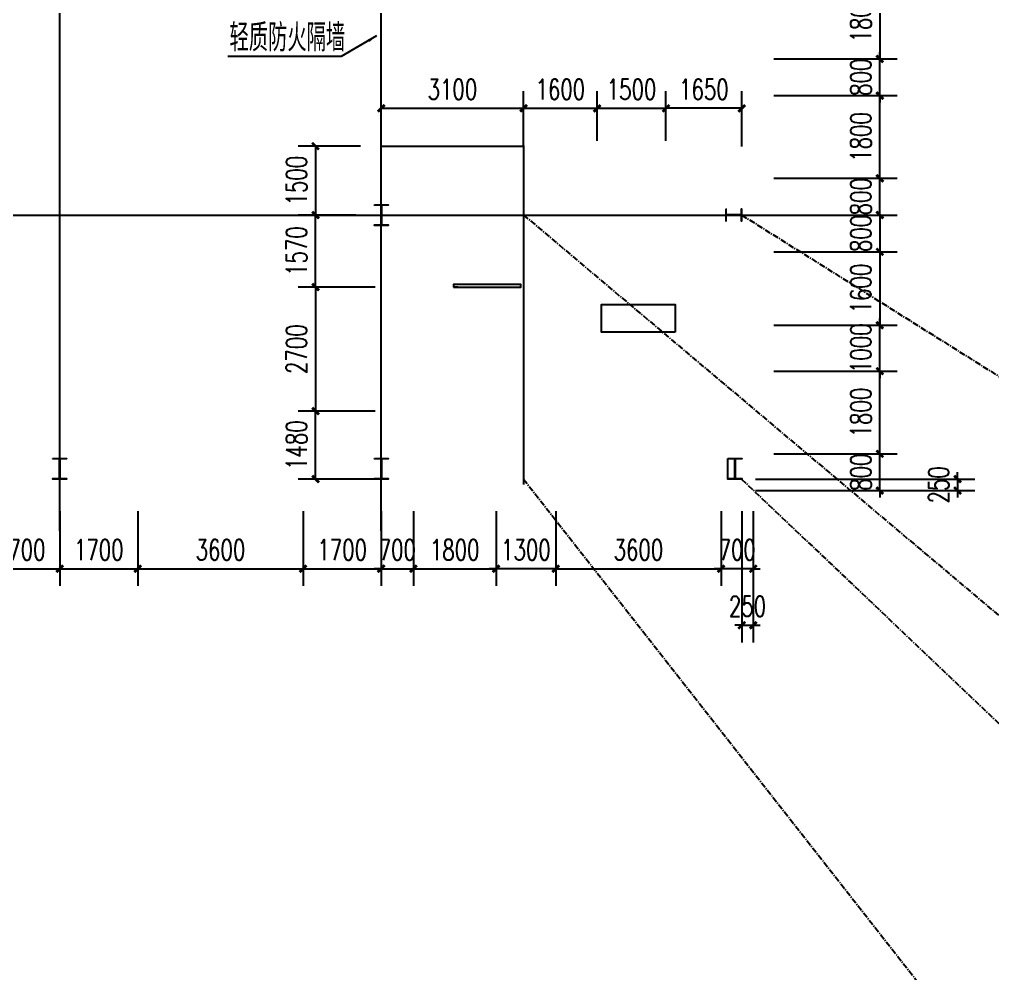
# Model space of a CAD drawing. Extents: x 180850 to 1400258, y 48356 to 327067.
# Drawn here: x 488460 to 509647, y 254363 to 275137 of the extents above; entities that cross this region are included whole.
import ezdxf

# ---------------------------------------------------------------- set-up
doc = ezdxf.new("R2010")
doc.units = 0
doc.header["$LTSCALE"] = 1000
doc.linetypes.add('0$0$CENTERX2', pattern=[4, 2.5, -0.5, 0.5, -0.5])
for name, color, linetype in [('AXIS', 3, 'Continuous'), ('DOTE', 1, 'Continuous'), ('GZ', 50, 'Continuous'), ('LVTRY', 6, 'Continuous'), ('PUB_DIM', 3, 'Continuous'), ('STAIR', 2, 'Continuous'), ('TEXT', 7, 'Continuous')]:
    doc.layers.add(name, color=color, linetype=linetype)
doc.styles.add('_TCH_DIM_T3', font='SIMPLEX', dxfattribs={"width": 0.705882, "bigfont": 'GBCBIG'})
doc.styles.add('TSSD_Norm', font='tssdeng.shx', dxfattribs={"bigfont": 'hztxt.shx'})
doc.dimstyles.new('_TCH_ARCH&&150', dxfattribs={"dimtxt": 446.25, "dimasz": 150, "dimexe": 375, "dimexo": 450, "dimgap": 189.375, "dimtad": 1, "dimdec": 0, "dimzin": 0, "dimdsep": 46, "dimtxsty": '_TCH_DIM_T3', "dimblk": 'ARCHTICK', "dimcen": 0.09, "dimclrd": 3, "dimclre": 3, "dimclrt": 7, "dimazin": 2, "dimtfac": 1, "dimtdec": 0, "dimtix": 1, "dimtmove": 2, "dimatfit": 3, "dimfxl": 1, "dimtolj": 1, "dimtzin": 0, "dimarcsym": 0})
doc.dimstyles.new('TCH-200-1', dxfattribs={"dimtxt": 595, "dimasz": 200, "dimexe": 500, "dimexo": 600, "dimgap": 252.5, "dimtad": 1, "dimdec": 0, "dimzin": 0, "dimdsep": 46, "dimtxsty": '_TCH_DIM_T3', "dimblk": 'ARCHTICK', "dimcen": 0.09, "dimclrd": 3, "dimclre": 3, "dimclrt": 7, "dimazin": 2, "dimtfac": 1, "dimtdec": 0, "dimtix": 1, "dimtmove": 2, "dimatfit": 3, "dimfxl": 1, "dimtolj": 1, "dimtzin": 0, "dimarcsym": 0})

# ---------------------------------------------------------------- blocks, each defined once
blk = doc.blocks.new('_ArchTick')
at = {"color": 0, "linetype": 'ByBlock', "const_width": 0.4}
blk.add_lwpolyline([(-0.5, -0.5), (0.5, 0.5)], dxfattribs=at)
blk = doc.blocks.new('*D421')
at = {"color": 3, "lineweight": -2, "transparency": 16777216}
for p, q in [((508886, 265128), (508886, 265278)), ((504487, 265128), (509261, 265128)), ((508886, 265128), (508886, 264878)), ((504487, 264878), (509261, 264878)), ((508886, 264878), (508886, 264728))]:
    blk.add_line(p, q, dxfattribs=at)
at = {"layer": 'Defpoints', "color": 0, "transparency": 16777216}
for p in [(504037, 265128), (504037, 264878), (508886, 264878)]:
    blk.add_point(p, dxfattribs=at)
at = {"color": 3, "lineweight": -2, "transparency": 16777216, "xscale": 150, "yscale": 150, "zscale": 150}
for p, rotation in [((508886, 265128), 270), ((508886, 264878), 90)]:
    blk.add_blockref('_ArchTick', p, dxfattribs=dict(at, rotation=rotation))
at = {"color": 7, "transparency": 16777216, "insert": (508474, 265003), "char_height": 446.2, "attachment_point": 5, "rotation": 90, "style": '_TCH_DIM_T3'}
blk.add_mtext('\\A1;250', dxfattribs=at)
blk = doc.blocks.new('*D422')
at = {"color": 3, "lineweight": -2, "transparency": 16777216}
for p, q in [((504187, 264428), (504187, 261571)), ((504437, 264428), (504437, 261571)), ((504187, 261946), (504037, 261946)), ((504187, 261946), (504437, 261946)), ((504437, 261946), (504587, 261946))]:
    blk.add_line(p, q, dxfattribs=at)
at = {"layer": 'Defpoints', "color": 0, "transparency": 16777216}
for p in [(504187, 264878), (504437, 264878), (504437, 261946)]:
    blk.add_point(p, dxfattribs=at)
at = {"color": 3, "lineweight": -2, "transparency": 16777216, "xscale": 150, "yscale": 150, "zscale": 150}
blk.add_blockref('_ArchTick', (504187, 261946), dxfattribs=at)
at = {"color": 3, "lineweight": -2, "transparency": 16777216, "xscale": 150, "yscale": 150, "zscale": 150, "rotation": 180}
blk.add_blockref('_ArchTick', (504437, 261946), dxfattribs=at)
at = {"color": 7, "transparency": 16777216, "insert": (504312, 262358), "char_height": 446.2, "attachment_point": 5, "style": '_TCH_DIM_T3'}
blk.add_mtext('\\A1;250', dxfattribs=at)
blk = doc.blocks.new('*D320')
at = {"color": 3, "lineweight": -2, "transparency": 16777216}
for p, q in [((487637, 264428), (487637, 262802)), ((489337, 264329), (489337, 262802)), ((487637, 263177), (489337, 263177))]:
    blk.add_line(p, q, dxfattribs=at)
at = {"layer": 'Defpoints', "color": 0, "transparency": 16777216}
for p in [(487637, 264878), (489337, 264779), (489337, 263177)]:
    blk.add_point(p, dxfattribs=at)
at = {"color": 3, "lineweight": -2, "transparency": 16777216, "xscale": 150, "yscale": 150, "zscale": 150, "rotation": 180}
blk.add_blockref('_ArchTick', (487637, 263177), dxfattribs=at)
at = {"color": 3, "lineweight": -2, "transparency": 16777216, "xscale": 150, "yscale": 150, "zscale": 150}
blk.add_blockref('_ArchTick', (489337, 263177), dxfattribs=at)
at = {"color": 7, "transparency": 16777216, "insert": (488487, 263589), "char_height": 446.2, "attachment_point": 5, "style": '_TCH_DIM_T3'}
blk.add_mtext('\\A1;1700', dxfattribs=at)
blk = doc.blocks.new('*D342')
at = {"color": 3, "lineweight": -2, "transparency": 16777216}
for p, q in [((489337, 264428), (489337, 262802)), ((491037, 264428), (491037, 262802)), ((489337, 263177), (491037, 263177))]:
    blk.add_line(p, q, dxfattribs=at)
at = {"layer": 'Defpoints', "color": 0, "transparency": 16777216}
for p in [(489337, 264878), (491037, 264878), (491037, 263177)]:
    blk.add_point(p, dxfattribs=at)
at = {"color": 3, "lineweight": -2, "transparency": 16777216, "xscale": 150, "yscale": 150, "zscale": 150, "rotation": 180}
blk.add_blockref('_ArchTick', (489337, 263177), dxfattribs=at)
at = {"color": 3, "lineweight": -2, "transparency": 16777216, "xscale": 150, "yscale": 150, "zscale": 150}
blk.add_blockref('_ArchTick', (491037, 263177), dxfattribs=at)
at = {"color": 7, "transparency": 16777216, "insert": (490187, 263589), "char_height": 446.2, "attachment_point": 5, "style": '_TCH_DIM_T3'}
blk.add_mtext('\\A1;1700', dxfattribs=at)
blk = doc.blocks.new('*D343')
at = {"color": 3, "lineweight": -2, "transparency": 16777216}
for p, q in [((491037, 264428), (491037, 262802)), ((494637, 264428), (494637, 262802)), ((491037, 263177), (494637, 263177))]:
    blk.add_line(p, q, dxfattribs=at)
at = {"layer": 'Defpoints', "color": 0, "transparency": 16777216}
for p in [(491037, 264878), (494637, 264878), (494637, 263177)]:
    blk.add_point(p, dxfattribs=at)
at = {"color": 3, "lineweight": -2, "transparency": 16777216, "xscale": 150, "yscale": 150, "zscale": 150, "rotation": 180}
blk.add_blockref('_ArchTick', (491037, 263177), dxfattribs=at)
at = {"color": 3, "lineweight": -2, "transparency": 16777216, "xscale": 150, "yscale": 150, "zscale": 150}
blk.add_blockref('_ArchTick', (494637, 263177), dxfattribs=at)
at = {"color": 7, "transparency": 16777216, "insert": (492837, 263589), "char_height": 446.2, "attachment_point": 5, "style": '_TCH_DIM_T3'}
blk.add_mtext('\\A1;3600', dxfattribs=at)
blk = doc.blocks.new('*D344')
at = {"color": 3, "lineweight": -2, "transparency": 16777216}
for p, q in [((494637, 264428), (494637, 262802)), ((496337, 264329), (496337, 262802)), ((494637, 263177), (496337, 263177))]:
    blk.add_line(p, q, dxfattribs=at)
at = {"layer": 'Defpoints', "color": 0, "transparency": 16777216}
for p in [(494637, 264878), (496337, 264779), (496337, 263177)]:
    blk.add_point(p, dxfattribs=at)
at = {"color": 3, "lineweight": -2, "transparency": 16777216, "xscale": 150, "yscale": 150, "zscale": 150, "rotation": 180}
blk.add_blockref('_ArchTick', (494637, 263177), dxfattribs=at)
at = {"color": 3, "lineweight": -2, "transparency": 16777216, "xscale": 150, "yscale": 150, "zscale": 150}
blk.add_blockref('_ArchTick', (496337, 263177), dxfattribs=at)
at = {"color": 7, "transparency": 16777216, "insert": (495487, 263589), "char_height": 446.2, "attachment_point": 5, "style": '_TCH_DIM_T3'}
blk.add_mtext('\\A1;1700', dxfattribs=at)
blk = doc.blocks.new('*D1445')
at = {"color": 3, "lineweight": -2, "transparency": 16777216}
for p, q in [((507193, 274278), (507193, 274428)), ((504887, 274278), (507568, 274278)), ((507193, 273478), (507193, 274278)), ((504887, 273478), (507568, 273478)), ((507193, 273478), (507193, 273328))]:
    blk.add_line(p, q, dxfattribs=at)
at = {"layer": 'Defpoints', "color": 0, "transparency": 16777216}
for p in [(504437, 274278), (507193, 274278), (504437, 273478)]:
    blk.add_point(p, dxfattribs=at)
at = {"color": 3, "lineweight": -2, "transparency": 16777216, "xscale": 150, "yscale": 150, "zscale": 150}
for p, rotation in [((507193, 274278), 270), ((507193, 273478), 90)]:
    blk.add_blockref('_ArchTick', p, dxfattribs=dict(at, rotation=rotation))
at = {"color": 7, "transparency": 16777216, "insert": (506781, 273878), "char_height": 446.2, "attachment_point": 5, "rotation": 90, "style": '_TCH_DIM_T3'}
blk.add_mtext('\\A1;800', dxfattribs=at)
blk = doc.blocks.new('*D1446')
at = {"color": 3, "lineweight": -2, "transparency": 16777216}
for p, q in [((504887, 271678), (507568, 271678)), ((507193, 271678), (507193, 271828)), ((507193, 270878), (507193, 271678)), ((504887, 270878), (507568, 270878)), ((507193, 270878), (507193, 270728))]:
    blk.add_line(p, q, dxfattribs=at)
at = {"layer": 'Defpoints', "color": 0, "transparency": 16777216}
for p in [(504437, 271678), (507193, 271678), (504437, 270878)]:
    blk.add_point(p, dxfattribs=at)
at = {"color": 3, "lineweight": -2, "transparency": 16777216, "xscale": 150, "yscale": 150, "zscale": 150}
for p, rotation in [((507193, 271678), 270), ((507193, 270878), 90)]:
    blk.add_blockref('_ArchTick', p, dxfattribs=dict(at, rotation=rotation))
at = {"color": 7, "transparency": 16777216, "insert": (506781, 271278), "char_height": 446.2, "attachment_point": 5, "rotation": 90, "style": '_TCH_DIM_T3'}
blk.add_mtext('\\A1;800', dxfattribs=at)
blk = doc.blocks.new('*D1447')
at = {"color": 3, "lineweight": -2, "transparency": 16777216}
for p, q in [((504887, 273478), (507568, 273478)), ((507193, 271678), (507193, 273478)), ((504887, 271678), (507568, 271678))]:
    blk.add_line(p, q, dxfattribs=at)
at = {"layer": 'Defpoints', "color": 0, "transparency": 16777216}
for p in [(504437, 273478), (507193, 273478), (504437, 271678)]:
    blk.add_point(p, dxfattribs=at)
at = {"color": 3, "lineweight": -2, "transparency": 16777216, "xscale": 150, "yscale": 150, "zscale": 150}
for p, rotation in [((507193, 273478), 90), ((507193, 271678), 270)]:
    blk.add_blockref('_ArchTick', p, dxfattribs=dict(at, rotation=rotation))
at = {"color": 7, "transparency": 16777216, "insert": (506781, 272578), "char_height": 446.2, "attachment_point": 5, "rotation": 90, "style": '_TCH_DIM_T3'}
blk.add_mtext('\\A1;1800', dxfattribs=at)
blk = doc.blocks.new('*D1448')
at = {"color": 3, "lineweight": -2, "transparency": 16777216}
for p, q in [((504887, 276078), (507568, 276078)), ((507193, 276078), (507193, 274278)), ((504887, 274278), (507568, 274278))]:
    blk.add_line(p, q, dxfattribs=at)
at = {"layer": 'Defpoints', "color": 0, "transparency": 16777216}
for p in [(504437, 276078), (504437, 274278), (507193, 274278)]:
    blk.add_point(p, dxfattribs=at)
at = {"color": 3, "lineweight": -2, "transparency": 16777216, "xscale": 150, "yscale": 150, "zscale": 150}
for p, rotation in [((507193, 276078), 90), ((507193, 274278), 270)]:
    blk.add_blockref('_ArchTick', p, dxfattribs=dict(at, rotation=rotation))
at = {"color": 7, "transparency": 16777216, "insert": (506781, 275178), "char_height": 446.2, "attachment_point": 5, "rotation": 90, "style": '_TCH_DIM_T3'}
blk.add_mtext('\\A1;1800', dxfattribs=at)
blk = doc.blocks.new('*D1477')
at = {"layer": 'Defpoints', "color": 0, "transparency": 16777216}
for p in [(494907, 266608), (496657, 266608), (496898, 265128)]:
    blk.add_point(p, dxfattribs=at)
at = {"layer": 'PUB_DIM', "color": 3, "lineweight": -2, "transparency": 16777216}
for p, q in [((496207, 266608), (494532, 266608)), ((494907, 265128), (494907, 266608)), ((496448, 265128), (494532, 265128))]:
    blk.add_line(p, q, dxfattribs=at)
at = {"layer": 'PUB_DIM', "color": 3, "lineweight": -2, "transparency": 16777216, "xscale": 150, "yscale": 150, "zscale": 150}
for p, rotation in [((494907, 266608), 90), ((494907, 265128), 270)]:
    blk.add_blockref('_ArchTick', p, dxfattribs=dict(at, rotation=rotation))
at = {"layer": 'PUB_DIM', "color": 7, "transparency": 16777216, "insert": (494494, 265868), "char_height": 446.2, "attachment_point": 5, "rotation": 90, "style": '_TCH_DIM_T3'}
blk.add_mtext('\\A1;1480', dxfattribs=at)
blk = doc.blocks.new('*D1478')
at = {"layer": 'Defpoints', "color": 0, "transparency": 16777216}
for p in [(496657, 269308), (494907, 266608), (496657, 266608)]:
    blk.add_point(p, dxfattribs=at)
at = {"layer": 'PUB_DIM', "color": 3, "lineweight": -2, "transparency": 16777216}
for p, q in [((496207, 269308), (494532, 269308)), ((494907, 269308), (494907, 266608)), ((496207, 266608), (494532, 266608))]:
    blk.add_line(p, q, dxfattribs=at)
at = {"layer": 'PUB_DIM', "color": 3, "lineweight": -2, "transparency": 16777216, "xscale": 150, "yscale": 150, "zscale": 150}
for p, rotation in [((494907, 269308), 90), ((494907, 266608), 270)]:
    blk.add_blockref('_ArchTick', p, dxfattribs=dict(at, rotation=rotation))
at = {"layer": 'PUB_DIM', "color": 7, "transparency": 16777216, "insert": (494494, 267958), "char_height": 446.2, "attachment_point": 5, "rotation": 90, "style": '_TCH_DIM_T3'}
blk.add_mtext('\\A1;2700', dxfattribs=at)
blk = doc.blocks.new('*D1479')
at = {"color": 3, "lineweight": -2, "transparency": 16777216}
for p, q in [((496337, 272718), (496337, 273577)), ((499437, 272564), (499437, 273577)), ((496337, 273202), (499437, 273202))]:
    blk.add_line(p, q, dxfattribs=at)
at = {"layer": 'Defpoints', "color": 0, "transparency": 16777216}
for p in [(499437, 273202), (496337, 272268), (499437, 272114)]:
    blk.add_point(p, dxfattribs=at)
at = {"color": 3, "lineweight": -2, "transparency": 16777216, "xscale": 150, "yscale": 150, "zscale": 150, "rotation": 180}
blk.add_blockref('_ArchTick', (496337, 273202), dxfattribs=at)
at = {"color": 3, "lineweight": -2, "transparency": 16777216, "xscale": 150, "yscale": 150, "zscale": 150}
blk.add_blockref('_ArchTick', (499437, 273202), dxfattribs=at)
at = {"color": 7, "transparency": 16777216, "insert": (497887, 273614), "char_height": 446.2, "attachment_point": 5, "style": '_TCH_DIM_T3'}
blk.add_mtext('\\A1;3100', dxfattribs=at)
blk = doc.blocks.new('*D1480')
at = {"layer": 'Defpoints', "color": 0, "transparency": 16777216}
for p in [(494907, 270878), (496237, 270878), (496657, 269308)]:
    blk.add_point(p, dxfattribs=at)
at = {"layer": 'PUB_DIM', "color": 3, "lineweight": -2, "transparency": 16777216}
for p, q in [((495787, 270878), (494532, 270878)), ((494907, 269308), (494907, 270878)), ((496207, 269308), (494532, 269308))]:
    blk.add_line(p, q, dxfattribs=at)
at = {"layer": 'PUB_DIM', "color": 3, "lineweight": -2, "transparency": 16777216, "xscale": 150, "yscale": 150, "zscale": 150}
for p, rotation in [((494907, 270878), 90), ((494907, 269308), 270)]:
    blk.add_blockref('_ArchTick', p, dxfattribs=dict(at, rotation=rotation))
at = {"layer": 'PUB_DIM', "color": 7, "transparency": 16777216, "insert": (494494, 270093), "char_height": 446.2, "attachment_point": 5, "rotation": 90, "style": '_TCH_DIM_T3'}
blk.add_mtext('\\A1;1570', dxfattribs=at)
blk = doc.blocks.new('*D1489')
at = {"color": 3, "lineweight": -2, "transparency": 16777216}
for p, q in [((502537, 272496), (502537, 273577)), ((504187, 272371), (504187, 273577)), ((504187, 273202), (502537, 273202))]:
    blk.add_line(p, q, dxfattribs=at)
at = {"layer": 'Defpoints', "color": 0, "transparency": 16777216}
for p in [(502537, 273202), (502537, 272046), (504187, 271921)]:
    blk.add_point(p, dxfattribs=at)
at = {"color": 3, "lineweight": -2, "transparency": 16777216, "xscale": 150, "yscale": 150, "zscale": 150}
for p, rotation in [((502537, 273202), 179.9999999933299), ((504187, 273202), 359.9999999933299)]:
    blk.add_blockref('_ArchTick', p, dxfattribs=dict(at, rotation=rotation))
at = {"color": 7, "transparency": 16777216, "insert": (503362, 273614), "char_height": 446.2, "attachment_point": 5, "rotation": 360, "style": '_TCH_DIM_T3'}
blk.add_mtext('\\A1;1650', dxfattribs=at)
blk = doc.blocks.new('*D1490')
at = {"color": 3, "lineweight": -2, "transparency": 16777216}
for p, q in [((499437, 272371), (499437, 273577)), ((501037, 272496), (501037, 273577)), ((499437, 273202), (501037, 273202))]:
    blk.add_line(p, q, dxfattribs=at)
at = {"layer": 'Defpoints', "color": 0, "transparency": 16777216}
for p in [(501037, 273202), (501037, 272046), (499437, 271921)]:
    blk.add_point(p, dxfattribs=at)
at = {"color": 3, "lineweight": -2, "transparency": 16777216, "xscale": 150, "yscale": 150, "zscale": 150, "rotation": 180}
blk.add_blockref('_ArchTick', (499437, 273202), dxfattribs=at)
at = {"color": 3, "lineweight": -2, "transparency": 16777216, "xscale": 150, "yscale": 150, "zscale": 150}
blk.add_blockref('_ArchTick', (501037, 273202), dxfattribs=at)
at = {"color": 7, "transparency": 16777216, "insert": (500237, 273614), "char_height": 446.2, "attachment_point": 5, "style": '_TCH_DIM_T3'}
blk.add_mtext('\\A1;1600', dxfattribs=at)
blk = doc.blocks.new('*D1491')
at = {"color": 3, "lineweight": -2, "transparency": 16777216}
for p, q in [((501037, 272496), (501037, 273577)), ((502537, 272496), (502537, 273577)), ((501037, 273202), (502537, 273202))]:
    blk.add_line(p, q, dxfattribs=at)
at = {"layer": 'Defpoints', "color": 0, "transparency": 16777216}
for p in [(502537, 273202), (501037, 272046), (502537, 272046)]:
    blk.add_point(p, dxfattribs=at)
at = {"color": 3, "lineweight": -2, "transparency": 16777216, "xscale": 150, "yscale": 150, "zscale": 150, "rotation": 180}
blk.add_blockref('_ArchTick', (501037, 273202), dxfattribs=at)
at = {"color": 3, "lineweight": -2, "transparency": 16777216, "xscale": 150, "yscale": 150, "zscale": 150}
blk.add_blockref('_ArchTick', (502537, 273202), dxfattribs=at)
at = {"color": 7, "transparency": 16777216, "insert": (501787, 273614), "char_height": 446.2, "attachment_point": 5, "style": '_TCH_DIM_T3'}
blk.add_mtext('\\A1;1500', dxfattribs=at)
blk = doc.blocks.new('*D1451')
at = {"color": 3, "lineweight": -2, "transparency": 16777216}
for p, q in [((504887, 268478), (507568, 268478)), ((507193, 268478), (507193, 268628)), ((507193, 267478), (507193, 268478)), ((504887, 267478), (507568, 267478)), ((507193, 267478), (507193, 267328))]:
    blk.add_line(p, q, dxfattribs=at)
at = {"layer": 'Defpoints', "color": 0, "transparency": 16777216}
for p in [(504437, 268478), (507193, 268478), (504437, 267478)]:
    blk.add_point(p, dxfattribs=at)
at = {"color": 3, "lineweight": -2, "transparency": 16777216, "xscale": 150, "yscale": 150, "zscale": 150}
for p, rotation in [((507193, 268478), 270), ((507193, 267478), 90)]:
    blk.add_blockref('_ArchTick', p, dxfattribs=dict(at, rotation=rotation))
at = {"color": 7, "transparency": 16777216, "insert": (506781, 267978), "char_height": 446.2, "attachment_point": 5, "rotation": 90, "style": '_TCH_DIM_T3'}
blk.add_mtext('\\A1;1000', dxfattribs=at)
blk = doc.blocks.new('*D1452')
at = {"color": 3, "lineweight": -2, "transparency": 16777216}
for p, q in [((507193, 265678), (507193, 265828)), ((504887, 265678), (507568, 265678)), ((507193, 264878), (507193, 265678)), ((504887, 264878), (507568, 264878)), ((507193, 264878), (507193, 264728))]:
    blk.add_line(p, q, dxfattribs=at)
at = {"layer": 'Defpoints', "color": 0, "transparency": 16777216}
for p in [(504437, 265678), (507193, 265678), (504437, 264878)]:
    blk.add_point(p, dxfattribs=at)
at = {"color": 3, "lineweight": -2, "transparency": 16777216, "xscale": 150, "yscale": 150, "zscale": 150}
for p, rotation in [((507193, 265678), 270), ((507193, 264878), 90)]:
    blk.add_blockref('_ArchTick', p, dxfattribs=dict(at, rotation=rotation))
at = {"color": 7, "transparency": 16777216, "insert": (506781, 265278), "char_height": 446.2, "attachment_point": 5, "rotation": 90, "style": '_TCH_DIM_T3'}
blk.add_mtext('\\A1;800', dxfattribs=at)
blk = doc.blocks.new('*D1453')
at = {"color": 3, "lineweight": -2, "transparency": 16777216}
for p, q in [((504887, 267478), (507568, 267478)), ((507193, 265678), (507193, 267478)), ((504887, 265678), (507568, 265678))]:
    blk.add_line(p, q, dxfattribs=at)
at = {"layer": 'Defpoints', "color": 0, "transparency": 16777216}
for p in [(504437, 267478), (507193, 267478), (504437, 265678)]:
    blk.add_point(p, dxfattribs=at)
at = {"color": 3, "lineweight": -2, "transparency": 16777216, "xscale": 150, "yscale": 150, "zscale": 150}
for p, rotation in [((507193, 267478), 90), ((507193, 265678), 270)]:
    blk.add_blockref('_ArchTick', p, dxfattribs=dict(at, rotation=rotation))
at = {"color": 7, "transparency": 16777216, "insert": (506781, 266578), "char_height": 446.2, "attachment_point": 5, "rotation": 90, "style": '_TCH_DIM_T3'}
blk.add_mtext('\\A1;1800', dxfattribs=at)
blk = doc.blocks.new('*D1454')
at = {"color": 3, "lineweight": -2, "transparency": 16777216}
for p, q in [((504887, 270078), (507568, 270078)), ((507193, 270078), (507193, 268478)), ((504887, 268478), (507568, 268478))]:
    blk.add_line(p, q, dxfattribs=at)
at = {"layer": 'Defpoints', "color": 0, "transparency": 16777216}
for p in [(504437, 270078), (504437, 268478), (507193, 268478)]:
    blk.add_point(p, dxfattribs=at)
at = {"color": 3, "lineweight": -2, "transparency": 16777216, "xscale": 150, "yscale": 150, "zscale": 150}
for p, rotation in [((507193, 270078), 90), ((507193, 268478), 270)]:
    blk.add_blockref('_ArchTick', p, dxfattribs=dict(at, rotation=rotation))
at = {"color": 7, "transparency": 16777216, "insert": (506781, 269278), "char_height": 446.2, "attachment_point": 5, "rotation": 90, "style": '_TCH_DIM_T3'}
blk.add_mtext('\\A1;1600', dxfattribs=at)
blk = doc.blocks.new('*D1455')
at = {"color": 3, "lineweight": -2, "transparency": 16777216}
for p, q in [((507193, 270878), (507193, 271028)), ((504887, 270878), (507568, 270878)), ((507193, 270878), (507193, 270078)), ((504887, 270078), (507568, 270078)), ((507193, 270078), (507193, 269928))]:
    blk.add_line(p, q, dxfattribs=at)
at = {"layer": 'Defpoints', "color": 0, "transparency": 16777216}
for p in [(504437, 270878), (504437, 270078), (507193, 270078)]:
    blk.add_point(p, dxfattribs=at)
at = {"color": 3, "lineweight": -2, "transparency": 16777216, "xscale": 150, "yscale": 150, "zscale": 150}
for p, rotation in [((507193, 270878), 270), ((507193, 270078), 90)]:
    blk.add_blockref('_ArchTick', p, dxfattribs=dict(at, rotation=rotation))
at = {"color": 7, "transparency": 16777216, "insert": (506781, 270478), "char_height": 446.2, "attachment_point": 5, "rotation": 90, "style": '_TCH_DIM_T3'}
blk.add_mtext('\\A1;800', dxfattribs=at)
blk = doc.blocks.new('*D1462')
at = {"layer": 'Defpoints', "color": 0, "transparency": 16777216}
for p in [(496337, 272378), (494907, 270878), (496237, 270878)]:
    blk.add_point(p, dxfattribs=at)
at = {"layer": 'PUB_DIM', "color": 3, "lineweight": -2, "transparency": 16777216}
for p, q in [((495887, 272378), (494532, 272378)), ((494907, 272378), (494907, 270878)), ((495787, 270878), (494532, 270878))]:
    blk.add_line(p, q, dxfattribs=at)
at = {"layer": 'PUB_DIM', "color": 3, "lineweight": -2, "transparency": 16777216, "xscale": 150, "yscale": 150, "zscale": 150}
for p, rotation in [((494907, 272378), 90), ((494907, 270878), 270)]:
    blk.add_blockref('_ArchTick', p, dxfattribs=dict(at, rotation=rotation))
at = {"layer": 'PUB_DIM', "color": 7, "transparency": 16777216, "insert": (494494, 271628), "char_height": 446.2, "attachment_point": 5, "rotation": 90, "style": '_TCH_DIM_T3'}
blk.add_mtext('\\A1;1500', dxfattribs=at)
blk = doc.blocks.new('*D1502')
at = {"color": 3, "lineweight": -2, "transparency": 16777216}
for p, q in [((496337, 264428), (496337, 262802)), ((497037, 264428), (497037, 262802)), ((496337, 263177), (496187, 263177)), ((496337, 263177), (497037, 263177)), ((497037, 263177), (497187, 263177))]:
    blk.add_line(p, q, dxfattribs=at)
at = {"layer": 'Defpoints', "color": 0, "transparency": 16777216}
for p in [(496337, 264878), (497037, 264878), (497037, 263177)]:
    blk.add_point(p, dxfattribs=at)
at = {"color": 3, "lineweight": -2, "transparency": 16777216, "xscale": 150, "yscale": 150, "zscale": 150}
blk.add_blockref('_ArchTick', (496337, 263177), dxfattribs=at)
at = {"color": 3, "lineweight": -2, "transparency": 16777216, "xscale": 150, "yscale": 150, "zscale": 150, "rotation": 180}
blk.add_blockref('_ArchTick', (497037, 263177), dxfattribs=at)
at = {"color": 7, "transparency": 16777216, "insert": (496687, 263589), "char_height": 446.2, "attachment_point": 5, "style": '_TCH_DIM_T3'}
blk.add_mtext('\\A1;700', dxfattribs=at)
blk = doc.blocks.new('*D1503')
at = {"color": 3, "lineweight": -2, "transparency": 16777216}
for p, q in [((497037, 264428), (497037, 262802)), ((498837, 264428), (498837, 262802)), ((497037, 263177), (498837, 263177))]:
    blk.add_line(p, q, dxfattribs=at)
at = {"layer": 'Defpoints', "color": 0, "transparency": 16777216}
for p in [(497037, 264878), (498837, 264878), (498837, 263177)]:
    blk.add_point(p, dxfattribs=at)
at = {"color": 3, "lineweight": -2, "transparency": 16777216, "xscale": 150, "yscale": 150, "zscale": 150, "rotation": 180}
blk.add_blockref('_ArchTick', (497037, 263177), dxfattribs=at)
at = {"color": 3, "lineweight": -2, "transparency": 16777216, "xscale": 150, "yscale": 150, "zscale": 150}
blk.add_blockref('_ArchTick', (498837, 263177), dxfattribs=at)
at = {"color": 7, "transparency": 16777216, "insert": (497937, 263589), "char_height": 446.2, "attachment_point": 5, "style": '_TCH_DIM_T3'}
blk.add_mtext('\\A1;1800', dxfattribs=at)
blk = doc.blocks.new('*D1504')
at = {"color": 3, "lineweight": -2, "transparency": 16777216}
for p, q in [((498837, 264428), (498837, 262802)), ((500137, 264428), (500137, 262802)), ((498837, 263177), (498687, 263177)), ((500137, 263177), (498837, 263177)), ((500137, 263177), (500287, 263177))]:
    blk.add_line(p, q, dxfattribs=at)
at = {"layer": 'Defpoints', "color": 0, "transparency": 16777216}
for p in [(498837, 264878), (500137, 264878), (498837, 263177)]:
    blk.add_point(p, dxfattribs=at)
at = {"color": 3, "lineweight": -2, "transparency": 16777216, "xscale": 150, "yscale": 150, "zscale": 150}
blk.add_blockref('_ArchTick', (498837, 263177), dxfattribs=at)
at = {"color": 3, "lineweight": -2, "transparency": 16777216, "xscale": 150, "yscale": 150, "zscale": 150, "rotation": 180}
blk.add_blockref('_ArchTick', (500137, 263177), dxfattribs=at)
at = {"color": 7, "transparency": 16777216, "insert": (499487, 263589), "char_height": 446.2, "attachment_point": 5, "style": '_TCH_DIM_T3'}
blk.add_mtext('\\A1;1300', dxfattribs=at)
blk = doc.blocks.new('*D1505')
at = {"color": 3, "lineweight": -2, "transparency": 16777216}
for p, q in [((500137, 264428), (500137, 262802)), ((503737, 264428), (503737, 262802)), ((500137, 263177), (503737, 263177))]:
    blk.add_line(p, q, dxfattribs=at)
at = {"layer": 'Defpoints', "color": 0, "transparency": 16777216}
for p in [(500137, 264878), (503737, 264878), (503737, 263177)]:
    blk.add_point(p, dxfattribs=at)
at = {"color": 3, "lineweight": -2, "transparency": 16777216, "xscale": 150, "yscale": 150, "zscale": 150, "rotation": 180}
blk.add_blockref('_ArchTick', (500137, 263177), dxfattribs=at)
at = {"color": 3, "lineweight": -2, "transparency": 16777216, "xscale": 150, "yscale": 150, "zscale": 150}
blk.add_blockref('_ArchTick', (503737, 263177), dxfattribs=at)
at = {"color": 7, "transparency": 16777216, "insert": (501937, 263589), "char_height": 446.2, "attachment_point": 5, "style": '_TCH_DIM_T3'}
blk.add_mtext('\\A1;3600', dxfattribs=at)
blk = doc.blocks.new('*D1506')
at = {"color": 3, "lineweight": -2, "transparency": 16777216}
for p, q in [((503737, 264428), (503737, 262802)), ((504437, 264428), (504437, 262802)), ((503737, 263177), (503587, 263177)), ((504437, 263177), (503737, 263177)), ((504437, 263177), (504587, 263177))]:
    blk.add_line(p, q, dxfattribs=at)
at = {"layer": 'Defpoints', "color": 0, "transparency": 16777216}
for p in [(503737, 264878), (504437, 264878), (503737, 263177)]:
    blk.add_point(p, dxfattribs=at)
at = {"color": 3, "lineweight": -2, "transparency": 16777216, "xscale": 150, "yscale": 150, "zscale": 150}
blk.add_blockref('_ArchTick', (503737, 263177), dxfattribs=at)
at = {"color": 3, "lineweight": -2, "transparency": 16777216, "xscale": 150, "yscale": 150, "zscale": 150, "rotation": 180}
blk.add_blockref('_ArchTick', (504437, 263177), dxfattribs=at)
at = {"color": 7, "transparency": 16777216, "insert": (504087, 263589), "char_height": 446.2, "attachment_point": 5, "style": '_TCH_DIM_T3'}
blk.add_mtext('\\A1;700', dxfattribs=at)

msp = doc.modelspace()

# ---------------------------------------------------------------- linework, layer by layer
for p, q in [((496187.23, 265578.03), (496427.23, 265578.03)), ((503887.23, 265128.11), (503887.23, 265578.11)), ((503887.23, 265578.11), (504187.23, 265578.11))]:
    msp.add_line(p, q)
msp.add_lwpolyline([(497907.23, 269308.11), (499379.36, 269308.11), (499379.36, 269367.59), (497907.23, 269367.59)], close=True)
at = {"layer": 'AXIS'}
msp.add_line((495466.45, 274332.53), (492998.72, 274332.53), dxfattribs=at)
at = {"layer": 'DOTE'}
for p, q in [((489337.23, 264003.11), (489337.23, 301753.11)), ((489337.23, 264003.11), (489337.23, 301753.11)), ((496337.23, 264003.11), (496337.23, 301753.11)), ((496337.23, 264003.11), (496337.23, 301753.11)), ((496337.23, 272378.11), (499437.23, 272378.11)), ((499437.23, 272391.18), (499437.23, 265010)), ((453562.23, 270878.11), (505437.23, 270878.11))]:
    msp.add_line(p, q, dxfattribs=at)
at = {"layer": 'DOTE', "color": 8, "linetype": '0$0$CENTERX2', "ltscale": 0.05}
for p, q in [((499437.23, 270878.11), (513297.41, 259198.8)), ((504187.23, 270878.11), (522796.61, 259198.8)), ((499434.6, 265128.11), (513297.41, 247448.8)), ((504184.6, 265128.11), (522796.61, 247448.8))]:
    msp.add_line(p, q, dxfattribs=at)
at = {"layer": 'GZ'}
for points in [[(496187.23, 271103.29), (496487.23, 271103.29), (496487.23, 271093.29), (496344.08, 271093.29), (496340.23, 271088.29), (496340.23, 270667.94), (496344.08, 270663.29), (496487.23, 270663.29), (496487.23, 270653.29), (496187.23, 270653.29), (496187.23, 270663.29), (496330.23, 270663.29), (496334.23, 270667.77), (496334.23, 271088.29), (496330.23, 271093.29), (496187.23, 271093.29), (496187.23, 271103.29)], [(503837.23, 271003.11), (503837.23, 270753.11), (503847.23, 270753.11), (503847.23, 270871.26), (503852.23, 270875.11), (504172.58, 270875.11), (504177.23, 270871.26), (504177.23, 270753.11), (504187.23, 270753.11), (504187.23, 271003.11), (504177.23, 271003.11), (504177.23, 270885.11), (504172.74, 270881.11), (503852.23, 270881.11), (503847.23, 270885.11), (503847.23, 271003.11), (503837.23, 271003.11)], [(489187.23, 265578.11), (489487.23, 265578.11), (489487.23, 265568.11), (489344.08, 265568.11), (489340.23, 265563.11), (489340.23, 265142.76), (489344.08, 265138.11), (489487.23, 265138.11), (489487.23, 265128.11), (489187.23, 265128.11), (489187.23, 265138.11), (489330.23, 265138.11), (489334.23, 265142.6), (489334.23, 265563.11), (489330.23, 265568.11), (489187.23, 265568.11), (489187.23, 265578.11)], [(489187.23, 265578.11), (489487.23, 265578.11), (489487.23, 265568.11), (489344.08, 265568.11), (489340.23, 265563.11), (489340.23, 265142.76), (489344.08, 265138.11), (489487.23, 265138.11), (489487.23, 265128.11), (489187.23, 265128.11), (489187.23, 265138.11), (489330.23, 265138.11), (489334.23, 265142.6), (489334.23, 265563.11), (489330.23, 265568.11), (489187.23, 265568.11), (489187.23, 265578.11)], [(496187.23, 265578.11), (496487.23, 265578.11), (496487.23, 265568.11), (496344.08, 265568.11), (496340.23, 265563.11), (496340.23, 265142.76), (496344.08, 265138.11), (496487.23, 265138.11), (496487.23, 265128.11), (496187.23, 265128.11), (496187.23, 265138.11), (496330.23, 265138.11), (496334.23, 265142.6), (496334.23, 265563.11), (496330.23, 265568.11), (496187.23, 265568.11), (496187.23, 265578.11)], [(503887.23, 265578.11), (504187.23, 265578.11), (504187.23, 265568.11), (504044.08, 265568.11), (504040.23, 265563.11), (504040.23, 265142.76), (504044.08, 265138.11), (504187.23, 265138.11), (504187.23, 265128.11), (503887.23, 265128.11), (503887.23, 265138.11), (504030.23, 265138.11), (504034.23, 265142.6), (504034.23, 265563.11), (504030.23, 265568.11), (503887.23, 265568.11), (503887.23, 265578.11)]]:
    msp.add_lwpolyline(points, close=True, dxfattribs=at)
at = {"layer": 'LVTRY'}
msp.add_lwpolyline([(502734.64, 268327.83), (501134.64, 268327.83), (501134.64, 268927.83), (502734.64, 268927.83)], close=True, dxfattribs=at)
at = {"layer": 'STAIR'}
for p in [(498007.23, 269308.11), (497907.23, 269308.11)]:
    msp.add_line(p, (497907.23, 269308.11), dxfattribs=at)

# ---------------------------------------------------------------- texts
at = {"layer": 'TEXT', "style": 'TSSD_Norm', "width": 0.7}
msp.add_text('轻质防火隔墙', height=600, dxfattribs=at).set_placement((493033.39, 274441.6, 1892.13))

# ---------------------------------------------------------------- dimensions: what is measured, and where the dimension line sits
for base, p1, p2, angle, picture, middle in [((507193.16, 274278.11), (504437.23, 276078.11), (504437.23, 274278.11), 90, '*D1448', (506780.66, 275178.11)), ((507193.16, 274278.11), (504437.23, 273478.11), (504437.23, 274278.11), 270, '*D1445', (506780.66, 273878.11)), ((501037.23, 273201.55), (499437.23, 271921.4), (501037.23, 272046.22), 360, '*D1490', (500237.23, 273614.05)), ((502537.22, 273201.55), (504187.23, 271921.4), (502537.22, 272046.22), 180, '*D1489', (503362.23, 273614.05)), ((507193.16, 273478.11), (504437.23, 271678.11), (504437.23, 273478.11), 90, '*D1447', (506780.66, 272578.11)), ((507193.16, 271678.11), (504437.23, 270878.11), (504437.23, 271678.11), 90, '*D1446', (506780.66, 271278.11)), ((507193.16, 270078.11), (504437.23, 270878.11), (504437.23, 270078.11), 270, '*D1455', (506780.66, 270478.11)), ((507193.16, 268478.11), (504437.23, 270078.11), (504437.23, 268478.11), 90, '*D1454', (506780.66, 269278.11)), ((507193.16, 268478.11), (504437.23, 267478.11), (504437.23, 268478.11), 270, '*D1451', (506780.66, 267978.11)), ((507193.16, 267478.11), (504437.23, 265678.11), (504437.23, 267478.11), 90, '*D1453', (506780.66, 266578.11)), ((507193.16, 265678.11), (504437.23, 264878.11), (504437.23, 265678.11), 90, '*D1452', (506780.66, 265278.11)), ((508886.36, 264878.11), (504037.23, 265128.11), (504037.23, 264878.11), 90, '*D421', (508473.86, 265003.11)), ((498837.24, 263176.55), (500137.12, 264878.04), (498837.24, 264878.11), 180, '*D1504', (499487.18, 263589.05)), ((503737.12, 263176.55), (504437.23, 264878.11), (503737.12, 264878.11), 180, '*D1506', (504087.18, 263589.05)), ((504437.23, 261945.9), (504187.23, 264878.11), (504437.23, 264878.11), 180, '*D422', (504312.23, 262358.4))]:
    dim = msp.add_linear_dim(base=base, p1=p1, p2=p2, angle=angle, dimstyle='_TCH_ARCH&&150')
    dim.commit()
    dim.dimension.update_dxf_attribs({"geometry": picture, "text_midpoint": middle})
for base, p1, p2, picture, middle in [((499437.23, 273201.55), (496337.23, 272267.97), (499437.23, 272114.34), '*D1479', (497887.23, 273614.05)), ((502537.22, 273201.55), (501037.23, 272046.22), (502537.22, 272046.22), '*D1491', (501787.23, 273614.05)), ((489337.23, 263176.55), (487637.23, 264878.11), (489337.23, 264779.02), '*D320', (488487.23, 263589.05)), ((491037.23, 263176.55), (489337.23, 264878.11), (491037.23, 264878.11), '*D342', (490187.23, 263589.05)), ((494637.23, 263176.55), (491037.23, 264878.11), (494637.23, 264878.11), '*D343', (492837.23, 263589.05)), ((496337.23, 263176.55), (494637.23, 264878.11), (496337.23, 264779.02), '*D344', (495487.23, 263589.05)), ((497037.24, 263176.55), (496337.23, 264878.11), (497037.24, 264878.04), '*D1502', (496687.23, 263589.05)), ((498837.24, 263176.55), (497037.24, 264878.04), (498837.24, 264878.11), '*D1503', (497937.24, 263589.05)), ((503737.12, 263176.55), (500137.12, 264878.04), (503737.12, 264878.11), '*D1505', (501937.12, 263589.05))]:
    dim = msp.add_linear_dim(base=base, p1=p1, p2=p2, dimstyle='_TCH_ARCH&&150')
    dim.commit()
    dim.dimension.update_dxf_attribs({"geometry": picture, "text_midpoint": middle})
at = {"layer": 'PUB_DIM'}
for base, p1, p2, angle, picture, middle in [((494906.82, 270878.11), (496337.23, 272378.11), (496237.23, 270878.11), 270, '*D1462', (494494.32, 271628.11)), ((494906.82, 270878.11), (496657.23, 269308.11), (496237.23, 270878.11), 90, '*D1480', (494494.32, 270093.11)), ((494906.82, 266608.11), (496657.23, 269308.11), (496657.23, 266608.11), 270, '*D1478', (494494.32, 267958.11)), ((494906.82, 266608.11), (496898.31, 265128.11), (496657.23, 266608.11), 90, '*D1477', (494494.32, 265868.11))]:
    dim = msp.add_linear_dim(base=base, p1=p1, p2=p2, angle=angle, dimstyle='_TCH_ARCH&&150', dxfattribs=at)
    dim.commit()
    dim.dimension.update_dxf_attribs({"geometry": picture, "text_midpoint": middle})

# ---------------------------------------------------------------- leaders
at = {"layer": 'AXIS'}
msp.add_leader([(496237.23, 274776.69), (495466.45, 274332.53)], dimstyle='TCH-200-1', dxfattribs=at)

doc.saveas('drawing.dxf')
